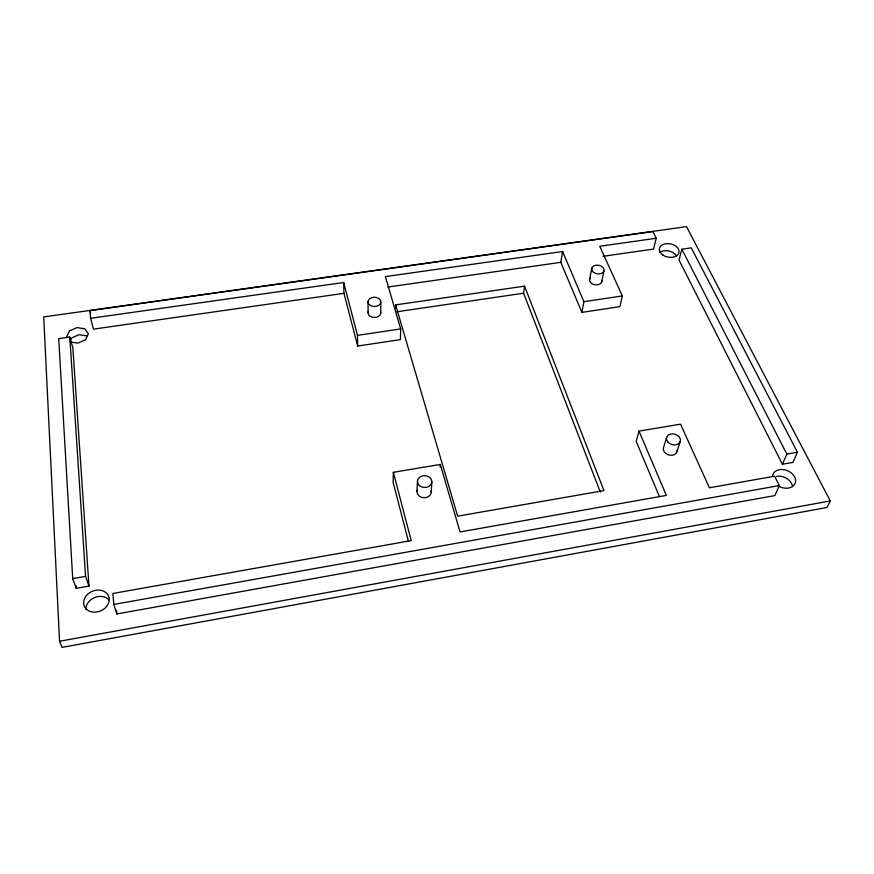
<?xml version="1.0" encoding="UTF-8"?>
<svg xmlns="http://www.w3.org/2000/svg" width="874" height="874" viewBox="0 0 874 874"><rect width="100%" height="100%" fill="white"/><g stroke="black" fill="none" stroke-linecap="round" stroke-linejoin="round"><path stroke-width="1.31" d="M380.747 313.121L380.813 302.164A6.413 4.654 0.3 0 0 371.537 297.706A6.413 4.654 0.3 0 0 370.893 305.747A6.413 4.654 0.3 0 0 380.813 302.164M395.529 308.435L395.605 304.895L524.553 286.148L603.956 490.587L457.659 516.184L395.605 304.895M393.355 472.31L411.228 540.602L112.91 593.468L113.795 604.437L116.908 613.952L774.877 495.58L779.302 485.573L774.648 476.21L709.415 487.768L680.529 424.163L639.003 431.122L666.349 495.405L460.03 531.96L440.299 464.444L393.355 472.31L393.147 482.492L408.431 541.29M656.21 238.274L599.761 246.271L622.321 295.958L619.917 306.654L581.876 312.368L583.919 301.672L562.583 251.526L385.379 276.599L400.674 328.93L400.412 339.625L357.674 346.038L343.974 293.325L343.679 282.499L90.59 318.311L89.978 310.641L652.856 231.555L656.21 238.274L653.588 249.068L602.984 256.3M416.974 491.527L417.466 481.213M431.21 492.204L431.854 481.902M440.114 466.989L440.299 464.444M600.329 492.117L523.602 293.216L524.553 286.148M581.876 312.368L560.813 262.331L562.583 251.526M589.688 279.068L591.785 268.11M601.738 281.909L603.956 270.962A6.26 4.348 9.4 0 0 595.926 265.226A6.26 4.348 9.4 0 0 593.73 272.47A6.26 4.348 9.4 0 0 603.956 270.962M681.862 249.232L678.989 259.993L782.405 464.247L792.926 462.39L797.449 452.24L691.258 247.877L681.862 249.232L786.829 454.098L782.405 464.247M639.003 431.122L636.196 441.414L659.433 496.618M666.578 437.601L663.41 448.034A7.036 5.375 16.7 0 0 669.943 455.223A7.036 5.375 16.7 0 0 677.11 450.11M677.044 451.53L680.365 441.119M70.368 340.412L71.482 338.041L78.922 334.698L86.668 335.856M66.642 336.872L69.472 330.94L76.956 327.597L84.756 328.766L88.34 333.77L85.586 339.713L78.059 343.121L70.193 341.942M830.3 500.933L826.99 507.466L62.076 647.372L59.552 641.265L43.7 316.923L686.483 226.628L830.3 500.933L59.552 641.265M113.795 604.437L779.302 485.573M76.257 588.311L88.962 586.083L72.87 347.841L69.789 337.069L58.711 338.653L72.706 578.621L76.257 588.311L76.093 585.602M72.706 578.621L85.565 576.381L88.962 586.083M786.829 454.098L797.449 452.24M357.674 346.038L357.51 335.343L400.674 328.93M583.919 301.672L622.321 295.958M396.818 311.778L523.602 293.216M343.974 293.325L93.431 329.137L90.59 318.311M387.969 287.033L560.813 262.331M343.679 282.499L357.51 335.343M89.978 310.641L90.601 313.045M116.603 610.325L116.908 613.952M69.789 337.069L85.565 576.381M368.02 301.552L368.085 312.521M772.507 475.86A11.963 8.882 21.8 0 1 787.037 470.518A11.963 8.882 21.8 0 1 794.641 484.272A11.963 8.882 21.8 0 1 777.904 485.649M380.627 311.909A6.347 4.643 0.3 0 1 374.028 317.47A6.347 4.643 0.3 0 1 368.402 311.33M601.858 280.783A6.205 4.337 9.5 0 1 594.429 284.673A6.205 4.337 9.5 0 1 590.223 278.041M431.024 490.675A7.123 5.867 3.3 0 1 423.835 497.743A7.123 5.867 3.3 0 1 417.291 490.019M659.794 252.422A9.92 6.73 11.6 0 1 676.531 256.115M776.527 476.319A11.875 8.849 22 0 1 792.445 485.955M85.925 609.593A13.034 10.619 -22.7 0 1 94.578 597.565A13.034 10.619 -22.7 0 1 109.152 600.012M90.776 611.647A13.132 10.663 -22.4 0 0 109.195 598.777A13.132 10.663 -22.4 0 0 89.301 592.933A13.132 10.663 -22.4 0 0 90.776 611.647M662.995 255.11A9.985 6.73 11.5 0 0 678.945 252.608A9.985 6.73 11.5 0 0 665.638 243.759A9.985 6.73 11.5 0 0 662.995 255.11M667.769 441.873A7.112 5.397 16.5 0 0 679.83 442.419A7.112 5.397 16.5 0 0 672.805 433.832A7.112 5.397 16.5 0 0 667.769 441.873M419.4 485.518A7.21 5.889 3.3 0 0 431.548 483.42A7.21 5.889 3.3 0 0 423.016 475.806A7.21 5.889 3.3 0 0 419.4 485.518"/></g></svg>
